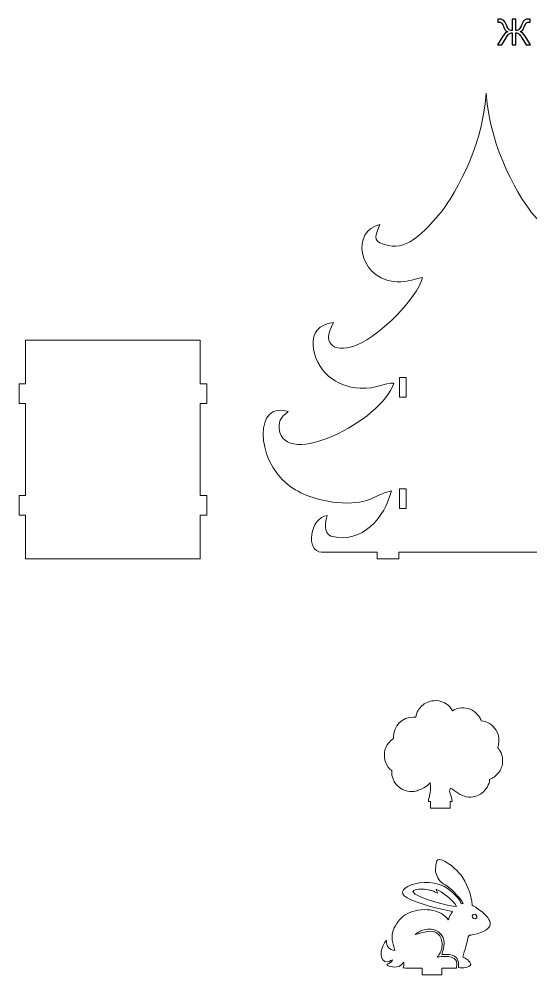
# Model space of a CAD drawing. Header units: millimetres. Extents: x -321 to 337, y -126 to 321.
# Drawn here: x -321.2 to -86.7, y -116 to 321.4 of the extents above; entities that cross this region are included whole.
import ezdxf

# ---------------------------------------------------------------- set-up
doc = ezdxf.new("R2010")
doc.units = ezdxf.units.MM
doc.header["$MEASUREMENT"] = 0
doc.layers.add('layer 1', color=7, linetype='Continuous')

msp = doc.modelspace()

# ---------------------------------------------------------------- linework, layer by layer
at = {"layer": 'layer 1', "color": 2}
msp.add_open_spline([(-93.667, 321.4058), (-93.667, 321.4058), (-93.667, 316.2415), (-93.667, 316.2415), (-93.667, 316.2415), (-92.9022, 316.2415), (-92.3786, 316.384), (-92.0908, 316.6663), (-92.0908, 316.6663), (-91.8057, 316.9487), (-91.4439, 317.6093), (-91.0026, 318.6537), (-91.0026, 318.6537), (-90.6791, 319.4294), (-90.4132, 319.9749), (-90.1994, 320.2929), (-90.1994, 320.2929), (-89.9884, 320.6136), (-89.6868, 320.8795), (-89.2948, 321.096), (-89.2948, 321.096), (-88.9029, 321.3126), (-88.4725, 321.4222), (-88.0065, 321.4222), (-88.0065, 321.4222), (-87.4967, 321.4222), (-87.1787, 321.4167), (-87.0553, 321.4058), (-87.0553, 321.4058), (-87.0553, 321.4058), (-87.0553, 320.0571), (-87.0553, 320.0571), (-87.0553, 320.0571), (-87.1047, 320.0571), (-87.2061, 320.0599), (-87.3596, 320.0654), (-87.3596, 320.0654), (-87.5323, 320.0708), (-87.6365, 320.0736), (-87.6721, 320.0736), (-87.6721, 320.0736), (-88.171, 320.0736), (-88.541, 319.953), (-88.7795, 319.7118), (-88.7795, 319.7118), (-89.0262, 319.4705), (-89.3086, 318.9552), (-89.6238, 318.1657), (-89.6238, 318.1657), (-89.9664, 317.3105), (-90.2625, 316.7294), (-90.5147, 316.4196), (-90.5147, 316.4196), (-90.7641, 316.1099), (-91.1287, 315.855), (-91.6056, 315.6494), (-91.6056, 315.6494), (-90.8326, 315.4356), (-90.087, 314.7366), (-89.3634, 313.5496), (-89.3634, 313.5496), (-89.3634, 313.5496), (-86.9402, 309.6298), (-86.9402, 309.6298), (-86.9402, 309.6298), (-86.9402, 309.6298), (-88.8672, 309.6298), (-88.8672, 309.6298), (-88.8672, 309.6298), (-88.8672, 309.6298), (-90.8409, 312.8205), (-90.8409, 312.8205), (-90.8409, 312.8205), (-91.3644, 313.6703), (-91.8057, 314.2678), (-92.1621, 314.616), (-92.1621, 314.616), (-92.5184, 314.9641), (-93.0201, 315.1395), (-93.667, 315.1395), (-93.667, 315.1395), (-93.667, 315.1395), (-93.667, 309.6298), (-93.667, 309.6298), (-93.667, 309.6298), (-93.667, 309.6298), (-95.2623, 309.6298), (-95.2623, 309.6298), (-95.2623, 309.6298), (-95.2623, 309.6298), (-95.2623, 315.1395), (-95.2623, 315.1395), (-95.2623, 315.1395), (-95.7749, 315.1395), (-96.2272, 315.0052), (-96.6219, 314.7338), (-96.6219, 314.7338), (-97.0139, 314.4624), (-97.4717, 313.8786), (-97.9953, 312.9822), (-97.9953, 312.9822), (-97.9953, 312.9822), (-98.0939, 312.8232), (-98.0939, 312.8232), (-98.0939, 312.8232), (-98.0939, 312.8232), (-100.0703, 309.6298), (-100.0703, 309.6298), (-100.0703, 309.6298), (-100.0703, 309.6298), (-102.0056, 309.6298), (-102.0056, 309.6298), (-102.0056, 309.6298), (-102.0056, 309.6298), (-99.5796, 313.5496), (-99.5796, 313.5496), (-99.5796, 313.5496), (-98.8395, 314.742), (-98.0885, 315.441), (-97.3264, 315.6494), (-97.3264, 315.6494), (-97.7513, 315.8221), (-98.0967, 316.0523), (-98.3626, 316.3401), (-98.3626, 316.3401), (-98.6312, 316.628), (-98.9492, 317.2365), (-99.3192, 318.163), (-99.3192, 318.163), (-99.6564, 319.0073), (-99.947, 319.5363), (-100.1882, 319.7501), (-100.1882, 319.7501), (-100.4294, 319.9667), (-100.7857, 320.0736), (-101.2627, 320.0736), (-101.2627, 320.0736), (-101.2627, 320.0736), (-101.8904, 320.0571), (-101.8904, 320.0571), (-101.8904, 320.0571), (-101.8904, 320.0571), (-101.8904, 321.4058), (-101.8904, 321.4058), (-101.8904, 321.4058), (-101.8301, 321.4167), (-101.5313, 321.4222), (-100.9886, 321.4222), (-100.9886, 321.4222), (-100.4733, 321.4222), (-100.0264, 321.3153), (-99.6482, 321.1043), (-99.6482, 321.1043), (-99.2699, 320.8932), (-98.9738, 320.6273), (-98.7573, 320.3093), (-98.7573, 320.3093), (-98.5435, 319.9886), (-98.2694, 319.4376), (-97.9322, 318.6509), (-97.9322, 318.6509), (-97.4854, 317.5928), (-97.1208, 316.9295), (-96.8412, 316.6608), (-96.8412, 316.6608), (-96.5589, 316.3922), (-96.0326, 316.2524), (-95.2623, 316.2415), (-95.2623, 316.2415), (-95.2623, 316.2415), (-95.2623, 321.4058), (-95.2623, 321.4058), (-95.2623, 321.4058), (-95.2623, 321.4058), (-93.667, 321.4058), (-93.667, 321.4058)], degree=3, knots=[0, 0, 0, 0, 0.02222222, 0.02222222, 0.02222222, 0.02222222, 0.04444444, 0.04444444, 0.04444444, 0.04444444, 0.06666667, 0.06666667, 0.06666667, 0.06666667, 0.08888889, 0.08888889, 0.08888889, 0.08888889, 0.11111111, 0.11111111, 0.11111111, 0.11111111, 0.13333333, 0.13333333, 0.13333333, 0.13333333, 0.15555556, 0.15555556, 0.15555556, 0.15555556, 0.17777778, 0.17777778, 0.17777778, 0.17777778, 0.2, 0.2, 0.2, 0.2, 0.22222222, 0.22222222, 0.22222222, 0.22222222, 0.24444444, 0.24444444, 0.24444444, 0.24444444, 0.26666667, 0.26666667, 0.26666667, 0.26666667, 0.28888889, 0.28888889, 0.28888889, 0.28888889, 0.31111111, 0.31111111, 0.31111111, 0.31111111, 0.33333333, 0.33333333, 0.33333333, 0.33333333, 0.35555556, 0.35555556, 0.35555556, 0.35555556, 0.37777778, 0.37777778, 0.37777778, 0.37777778, 0.4, 0.4, 0.4, 0.4, 0.42222222, 0.42222222, 0.42222222, 0.42222222, 0.44444444, 0.44444444, 0.44444444, 0.44444444, 0.46666667, 0.46666667, 0.46666667, 0.46666667, 0.48888889, 0.48888889, 0.48888889, 0.48888889, 0.51111111, 0.51111111, 0.51111111, 0.51111111, 0.53333333, 0.53333333, 0.53333333, 0.53333333, 0.55555556, 0.55555556, 0.55555556, 0.55555556, 0.57777778, 0.57777778, 0.57777778, 0.57777778, 0.6, 0.6, 0.6, 0.6, 0.62222222, 0.62222222, 0.62222222, 0.62222222, 0.64444444, 0.64444444, 0.64444444, 0.64444444, 0.66666667, 0.66666667, 0.66666667, 0.66666667, 0.68888889, 0.68888889, 0.68888889, 0.68888889, 0.71111111, 0.71111111, 0.71111111, 0.71111111, 0.73333333, 0.73333333, 0.73333333, 0.73333333, 0.75555556, 0.75555556, 0.75555556, 0.75555556, 0.77777778, 0.77777778, 0.77777778, 0.77777778, 0.8, 0.8, 0.8, 0.8, 0.82222222, 0.82222222, 0.82222222, 0.82222222, 0.84444444, 0.84444444, 0.84444444, 0.84444444, 0.86666667, 0.86666667, 0.86666667, 0.86666667, 0.88888889, 0.88888889, 0.88888889, 0.88888889, 0.91111111, 0.91111111, 0.91111111, 0.91111111, 0.93333333, 0.93333333, 0.93333333, 0.93333333, 0.95555556, 0.95555556, 0.95555556, 0.95555556, 1, 1, 1, 1], dxfattribs=at)
at = {"layer": 'layer 1', "color": 250, "lineweight": 9}
msp.add_open_spline([(-93.667, 321.4058), (-93.667, 321.4058), (-93.667, 316.2415), (-93.667, 316.2415), (-93.667, 316.2415), (-92.9022, 316.2415), (-92.3786, 316.384), (-92.0908, 316.6663), (-92.0908, 316.6663), (-91.8057, 316.9487), (-91.4439, 317.6093), (-91.0026, 318.6537), (-91.0026, 318.6537), (-90.6791, 319.4294), (-90.4132, 319.9749), (-90.1994, 320.2929), (-90.1994, 320.2929), (-89.9884, 320.6136), (-89.6868, 320.8795), (-89.2948, 321.096), (-89.2948, 321.096), (-88.9029, 321.3126), (-88.4725, 321.4222), (-88.0065, 321.4222), (-88.0065, 321.4222), (-87.4967, 321.4222), (-87.1787, 321.4167), (-87.0553, 321.4058), (-87.0553, 321.4058), (-87.0553, 321.4058), (-87.0553, 320.0571), (-87.0553, 320.0571), (-87.0553, 320.0571), (-87.1047, 320.0571), (-87.2061, 320.0599), (-87.3596, 320.0654), (-87.3596, 320.0654), (-87.5323, 320.0708), (-87.6365, 320.0736), (-87.6721, 320.0736), (-87.6721, 320.0736), (-88.171, 320.0736), (-88.541, 319.953), (-88.7795, 319.7118), (-88.7795, 319.7118), (-89.0262, 319.4705), (-89.3086, 318.9552), (-89.6238, 318.1657), (-89.6238, 318.1657), (-89.9664, 317.3105), (-90.2625, 316.7294), (-90.5147, 316.4196), (-90.5147, 316.4196), (-90.7641, 316.1099), (-91.1287, 315.855), (-91.6056, 315.6494), (-91.6056, 315.6494), (-90.8326, 315.4356), (-90.087, 314.7366), (-89.3634, 313.5496), (-89.3634, 313.5496), (-89.3634, 313.5496), (-86.9402, 309.6298), (-86.9402, 309.6298), (-86.9402, 309.6298), (-86.9402, 309.6298), (-88.8672, 309.6298), (-88.8672, 309.6298), (-88.8672, 309.6298), (-88.8672, 309.6298), (-90.8409, 312.8205), (-90.8409, 312.8205), (-90.8409, 312.8205), (-91.3644, 313.6703), (-91.8057, 314.2678), (-92.1621, 314.616), (-92.1621, 314.616), (-92.5184, 314.9641), (-93.0201, 315.1395), (-93.667, 315.1395), (-93.667, 315.1395), (-93.667, 315.1395), (-93.667, 309.6298), (-93.667, 309.6298), (-93.667, 309.6298), (-93.667, 309.6298), (-95.2623, 309.6298), (-95.2623, 309.6298), (-95.2623, 309.6298), (-95.2623, 309.6298), (-95.2623, 315.1395), (-95.2623, 315.1395), (-95.2623, 315.1395), (-95.7749, 315.1395), (-96.2272, 315.0052), (-96.6219, 314.7338), (-96.6219, 314.7338), (-97.0139, 314.4624), (-97.4717, 313.8786), (-97.9953, 312.9822), (-97.9953, 312.9822), (-97.9953, 312.9822), (-98.0939, 312.8232), (-98.0939, 312.8232), (-98.0939, 312.8232), (-98.0939, 312.8232), (-100.0703, 309.6298), (-100.0703, 309.6298), (-100.0703, 309.6298), (-100.0703, 309.6298), (-102.0056, 309.6298), (-102.0056, 309.6298), (-102.0056, 309.6298), (-102.0056, 309.6298), (-99.5796, 313.5496), (-99.5796, 313.5496), (-99.5796, 313.5496), (-98.8395, 314.742), (-98.0885, 315.441), (-97.3264, 315.6494), (-97.3264, 315.6494), (-97.7513, 315.8221), (-98.0967, 316.0523), (-98.3626, 316.3401), (-98.3626, 316.3401), (-98.6312, 316.628), (-98.9492, 317.2365), (-99.3192, 318.163), (-99.3192, 318.163), (-99.6564, 319.0073), (-99.947, 319.5363), (-100.1882, 319.7501), (-100.1882, 319.7501), (-100.4294, 319.9667), (-100.7857, 320.0736), (-101.2627, 320.0736), (-101.2627, 320.0736), (-101.2627, 320.0736), (-101.8904, 320.0571), (-101.8904, 320.0571), (-101.8904, 320.0571), (-101.8904, 320.0571), (-101.8904, 321.4058), (-101.8904, 321.4058), (-101.8904, 321.4058), (-101.8301, 321.4167), (-101.5313, 321.4222), (-100.9886, 321.4222), (-100.9886, 321.4222), (-100.4733, 321.4222), (-100.0264, 321.3153), (-99.6482, 321.1043), (-99.6482, 321.1043), (-99.2699, 320.8932), (-98.9738, 320.6273), (-98.7573, 320.3093), (-98.7573, 320.3093), (-98.5435, 319.9886), (-98.2694, 319.4376), (-97.9322, 318.6509), (-97.9322, 318.6509), (-97.4854, 317.5928), (-97.1208, 316.9295), (-96.8412, 316.6608), (-96.8412, 316.6608), (-96.5589, 316.3922), (-96.0326, 316.2524), (-95.2623, 316.2415), (-95.2623, 316.2415), (-95.2623, 316.2415), (-95.2623, 321.4058), (-95.2623, 321.4058), (-95.2623, 321.4058), (-95.2623, 321.4058), (-93.667, 321.4058), (-93.667, 321.4058)], degree=3, knots=[0, 0, 0, 0, 0.02222222, 0.02222222, 0.02222222, 0.02222222, 0.04444444, 0.04444444, 0.04444444, 0.04444444, 0.06666667, 0.06666667, 0.06666667, 0.06666667, 0.08888889, 0.08888889, 0.08888889, 0.08888889, 0.11111111, 0.11111111, 0.11111111, 0.11111111, 0.13333333, 0.13333333, 0.13333333, 0.13333333, 0.15555556, 0.15555556, 0.15555556, 0.15555556, 0.17777778, 0.17777778, 0.17777778, 0.17777778, 0.2, 0.2, 0.2, 0.2, 0.22222222, 0.22222222, 0.22222222, 0.22222222, 0.24444444, 0.24444444, 0.24444444, 0.24444444, 0.26666667, 0.26666667, 0.26666667, 0.26666667, 0.28888889, 0.28888889, 0.28888889, 0.28888889, 0.31111111, 0.31111111, 0.31111111, 0.31111111, 0.33333333, 0.33333333, 0.33333333, 0.33333333, 0.35555556, 0.35555556, 0.35555556, 0.35555556, 0.37777778, 0.37777778, 0.37777778, 0.37777778, 0.4, 0.4, 0.4, 0.4, 0.42222222, 0.42222222, 0.42222222, 0.42222222, 0.44444444, 0.44444444, 0.44444444, 0.44444444, 0.46666667, 0.46666667, 0.46666667, 0.46666667, 0.48888889, 0.48888889, 0.48888889, 0.48888889, 0.51111111, 0.51111111, 0.51111111, 0.51111111, 0.53333333, 0.53333333, 0.53333333, 0.53333333, 0.55555556, 0.55555556, 0.55555556, 0.55555556, 0.57777778, 0.57777778, 0.57777778, 0.57777778, 0.6, 0.6, 0.6, 0.6, 0.62222222, 0.62222222, 0.62222222, 0.62222222, 0.64444444, 0.64444444, 0.64444444, 0.64444444, 0.66666667, 0.66666667, 0.66666667, 0.66666667, 0.68888889, 0.68888889, 0.68888889, 0.68888889, 0.71111111, 0.71111111, 0.71111111, 0.71111111, 0.73333333, 0.73333333, 0.73333333, 0.73333333, 0.75555556, 0.75555556, 0.75555556, 0.75555556, 0.77777778, 0.77777778, 0.77777778, 0.77777778, 0.8, 0.8, 0.8, 0.8, 0.82222222, 0.82222222, 0.82222222, 0.82222222, 0.84444444, 0.84444444, 0.84444444, 0.84444444, 0.86666667, 0.86666667, 0.86666667, 0.86666667, 0.88888889, 0.88888889, 0.88888889, 0.88888889, 0.91111111, 0.91111111, 0.91111111, 0.91111111, 0.93333333, 0.93333333, 0.93333333, 0.93333333, 0.95555556, 0.95555556, 0.95555556, 0.95555556, 1, 1, 1, 1], dxfattribs=at)
at = {"layer": 'layer 1', "color": 142, "lineweight": 9}
for points, knots in [([(-157.1854, 77.4578), (-157.1854, 77.4578), (-157.1854, 74.4578), (-157.1854, 74.4578), (-157.1854, 74.4578), (-157.1854, 74.4578), (-147.1854, 74.4578), (-147.1854, 74.4578), (-147.1854, 74.4578), (-147.1854, 74.4578), (-147.1854, 77.4578), (-147.1854, 77.4578), (-147.1854, 77.4578), (-147.1854, 77.4578), (-67.1854, 77.4578), (-67.1854, 77.4578), (-67.1854, 77.4578), (-67.1854, 77.4578), (-67.1854, 74.4578), (-67.1854, 74.4578), (-67.1854, 74.4578), (-67.1854, 74.4578), (-57.1854, 74.4578), (-57.1854, 74.4578), (-57.1854, 74.4578), (-57.1854, 74.4578), (-57.1854, 77.4578), (-57.1854, 77.4578), (-57.1854, 77.4578), (-57.1854, 77.4578), (-31.7777, 77.4578), (-31.7777, 77.4578), (-31.7777, 77.4578), (-24.3148, 77.6993), (-26.2719, 93.1218), (-34.4099, 94.3078), (-34.4099, 94.3078), (-33.4363, 91.0991), (-32.6006, 86.3569), (-35.9484, 84.8196), (-35.9484, 84.8196), (-50.6278, 80.8802), (-60.8036, 93.6631), (-63.7392, 105.5014), (-63.7392, 105.5014), (-54.6012, 103.2006), (-53.3041, 98.8073), (-38.53, 100.2269), (-38.53, 100.2269), (-30.2505, 101.0222), (-21.9368, 103.9224), (-16.3146, 108.3725), (-16.3146, 108.3725), (-1.2689, 120.2792), (-1.136, 147.0841), (-16.4828, 141.7781), (-16.4828, 141.7781), (-14.235, 139.8866), (-11.7925, 138.4265), (-12.3664, 133.8789), (-12.3664, 133.8789), (-14.7128, 115.2601), (-58.9339, 137.1634), (-64.9492, 154.8288), (-64.9492, 154.8288), (-60.4256, 154.935), (-57.0097, 152.0879), (-49.3964, 152.4799), (-49.3964, 152.4799), (-43.6439, 152.7768), (-38.6728, 154.9958), (-34.9916, 158.0615), (-34.9916, 158.0615), (-27.1051, 164.6267), (-23.0581, 181.3578), (-37.3013, 182.5412), (-37.3013, 182.5412), (-30.9319, 171.6485), (-38.9371, 168.4131), (-48.3647, 172.4701), (-48.3647, 172.4701), (-58.8453, 176.9772), (-75.4361, 193.4061), (-77.9938, 203.1851), (-77.9938, 203.1851), (-73.4916, 202.2877), (-69.5296, 200.5252), (-64.5105, 201.332), (-64.5105, 201.332), (-48.2243, 203.945), (-45.4417, 224.5056), (-58.5318, 227.4487), (-58.5318, 227.4487), (-55.4408, 220.8063), (-55.5672, 219.3576), (-62.4965, 217.7847), (-62.4965, 217.7847), (-71.364, 215.7722), (-79.1757, 224.4714), (-85.3516, 231.6815), (-85.3516, 231.6815), (-91.0573, 238.3126), (-105.5772, 261.485), (-107.1854, 287.4578), (-107.1854, 287.4578), (-108.7935, 261.485), (-123.3135, 238.3126), (-129.0189, 231.6815), (-129.0189, 231.6815), (-135.1948, 224.4714), (-143.0066, 215.7722), (-151.8742, 217.7847), (-151.8742, 217.7847), (-158.8034, 219.3576), (-158.93, 220.8063), (-155.8388, 227.4487), (-155.8388, 227.4487), (-168.9291, 224.5056), (-166.1463, 203.945), (-149.8602, 201.332), (-149.8602, 201.332), (-144.841, 200.5252), (-140.879, 202.2877), (-136.3771, 203.1851), (-136.3771, 203.1851), (-138.9345, 193.4061), (-155.5253, 176.9772), (-166.0059, 172.4701), (-166.0059, 172.4701), (-175.4334, 168.4131), (-183.4388, 171.6485), (-177.0695, 182.5412), (-177.0695, 182.5412), (-191.3127, 181.3578), (-187.2656, 164.6267), (-179.3792, 158.0615), (-179.3792, 158.0615), (-175.6977, 154.9958), (-170.7268, 152.7768), (-164.9742, 152.4799), (-164.9742, 152.4799), (-157.3609, 152.0879), (-153.945, 154.935), (-149.4215, 154.8288), (-149.4215, 154.8288), (-155.4369, 137.1634), (-199.6577, 115.2601), (-202.0043, 133.8789), (-202.0043, 133.8789), (-202.5783, 138.4265), (-200.1358, 139.8866), (-197.8879, 141.7781), (-197.8879, 141.7781), (-213.2347, 147.0841), (-213.1019, 120.2792), (-198.0561, 108.3725), (-198.0561, 108.3725), (-192.4338, 103.9224), (-184.1202, 101.0222), (-175.8406, 100.2269), (-175.8406, 100.2269), (-161.0665, 98.8073), (-159.7695, 103.2006), (-150.6315, 105.5014), (-150.6315, 105.5014), (-153.5669, 93.6631), (-163.7429, 80.8802), (-178.4221, 84.8196), (-178.4221, 84.8196), (-181.77, 86.3569), (-180.9341, 91.0991), (-179.9608, 94.3078), (-179.9608, 94.3078), (-188.0988, 93.1218), (-190.0559, 77.6993), (-182.593, 77.4578), (-182.593, 77.4578), (-182.593, 77.4578), (-157.1854, 77.4578), (-157.1854, 77.4578)], [0, 0, 0, 0, 0.02173913, 0.02173913, 0.02173913, 0.02173913, 0.04347826, 0.04347826, 0.04347826, 0.04347826, 0.06521739, 0.06521739, 0.06521739, 0.06521739, 0.08695652, 0.08695652, 0.08695652, 0.08695652, 0.10869565, 0.10869565, 0.10869565, 0.10869565, 0.13043478, 0.13043478, 0.13043478, 0.13043478, 0.15217391, 0.15217391, 0.15217391, 0.15217391, 0.17391304, 0.17391304, 0.17391304, 0.17391304, 0.19565217, 0.19565217, 0.19565217, 0.19565217, 0.2173913, 0.2173913, 0.2173913, 0.2173913, 0.23913043, 0.23913043, 0.23913043, 0.23913043, 0.26086957, 0.26086957, 0.26086957, 0.26086957, 0.2826087, 0.2826087, 0.2826087, 0.2826087, 0.30434783, 0.30434783, 0.30434783, 0.30434783, 0.32608696, 0.32608696, 0.32608696, 0.32608696, 0.34782609, 0.34782609, 0.34782609, 0.34782609, 0.36956522, 0.36956522, 0.36956522, 0.36956522, 0.39130435, 0.39130435, 0.39130435, 0.39130435, 0.41304348, 0.41304348, 0.41304348, 0.41304348, 0.43478261, 0.43478261, 0.43478261, 0.43478261, 0.45652174, 0.45652174, 0.45652174, 0.45652174, 0.47826087, 0.47826087, 0.47826087, 0.47826087, 0.5, 0.5, 0.5, 0.5, 0.52173913, 0.52173913, 0.52173913, 0.52173913, 0.54347826, 0.54347826, 0.54347826, 0.54347826, 0.56521739, 0.56521739, 0.56521739, 0.56521739, 0.58695652, 0.58695652, 0.58695652, 0.58695652, 0.60869565, 0.60869565, 0.60869565, 0.60869565, 0.63043478, 0.63043478, 0.63043478, 0.63043478, 0.65217391, 0.65217391, 0.65217391, 0.65217391, 0.67391304, 0.67391304, 0.67391304, 0.67391304, 0.69565217, 0.69565217, 0.69565217, 0.69565217, 0.7173913, 0.7173913, 0.7173913, 0.7173913, 0.73913043, 0.73913043, 0.73913043, 0.73913043, 0.76086957, 0.76086957, 0.76086957, 0.76086957, 0.7826087, 0.7826087, 0.7826087, 0.7826087, 0.80434783, 0.80434783, 0.80434783, 0.80434783, 0.82608696, 0.82608696, 0.82608696, 0.82608696, 0.84782609, 0.84782609, 0.84782609, 0.84782609, 0.86956522, 0.86956522, 0.86956522, 0.86956522, 0.89130435, 0.89130435, 0.89130435, 0.89130435, 0.91304348, 0.91304348, 0.91304348, 0.91304348, 0.93478261, 0.93478261, 0.93478261, 0.93478261, 0.95652174, 0.95652174, 0.95652174, 0.95652174, 1, 1, 1, 1]), ([(-318.1699, 74.4578), (-318.1699, 74.4578), (-238.1699, 74.4578), (-238.1699, 74.4578), (-238.1699, 74.4578), (-238.1699, 74.4578), (-238.1699, 94.4578), (-238.1699, 94.4578), (-238.1699, 94.4578), (-238.1699, 94.4578), (-235.1699, 94.4578), (-235.1699, 94.4578), (-235.1699, 94.4578), (-235.1699, 94.4578), (-235.1699, 103.4578), (-235.1699, 103.4578), (-235.1699, 103.4578), (-235.1699, 103.4578), (-238.1699, 103.4578), (-238.1699, 103.4578), (-238.1699, 103.4578), (-238.1699, 103.4578), (-238.1699, 145.4578), (-238.1699, 145.4578), (-238.1699, 145.4578), (-238.1699, 145.4578), (-235.1699, 145.4578), (-235.1699, 145.4578), (-235.1699, 145.4578), (-235.1699, 145.4578), (-235.1699, 154.4578), (-235.1699, 154.4578), (-235.1699, 154.4578), (-235.1699, 154.4578), (-238.1699, 154.4578), (-238.1699, 154.4578), (-238.1699, 154.4578), (-238.1699, 154.4578), (-238.1699, 174.4578), (-238.1699, 174.4578), (-238.1699, 174.4578), (-238.1699, 174.4578), (-318.1699, 174.4578), (-318.1699, 174.4578), (-318.1699, 174.4578), (-318.1699, 174.4578), (-318.1699, 154.4578), (-318.1699, 154.4578), (-318.1699, 154.4578), (-318.1699, 154.4578), (-321.1699, 154.4578), (-321.1699, 154.4578), (-321.1699, 154.4578), (-321.1699, 154.4578), (-321.1699, 145.4578), (-321.1699, 145.4578), (-321.1699, 145.4578), (-321.1699, 145.4578), (-318.1699, 145.4578), (-318.1699, 145.4578), (-318.1699, 145.4578), (-318.1699, 145.4578), (-318.1699, 103.4578), (-318.1699, 103.4578), (-318.1699, 103.4578), (-318.1699, 103.4578), (-321.1699, 103.4578), (-321.1699, 103.4578), (-321.1699, 103.4578), (-321.1699, 103.4578), (-321.1699, 94.4578), (-321.1699, 94.4578), (-321.1699, 94.4578), (-321.1699, 94.4578), (-318.1699, 94.4578), (-318.1699, 94.4578), (-318.1699, 94.4578), (-318.1699, 94.4578), (-318.1699, 74.4578), (-318.1699, 74.4578)], [0, 0, 0, 0, 0.04761905, 0.04761905, 0.04761905, 0.04761905, 0.0952381, 0.0952381, 0.0952381, 0.0952381, 0.14285714, 0.14285714, 0.14285714, 0.14285714, 0.19047619, 0.19047619, 0.19047619, 0.19047619, 0.23809524, 0.23809524, 0.23809524, 0.23809524, 0.28571429, 0.28571429, 0.28571429, 0.28571429, 0.33333333, 0.33333333, 0.33333333, 0.33333333, 0.38095238, 0.38095238, 0.38095238, 0.38095238, 0.42857143, 0.42857143, 0.42857143, 0.42857143, 0.47619048, 0.47619048, 0.47619048, 0.47619048, 0.52380952, 0.52380952, 0.52380952, 0.52380952, 0.57142857, 0.57142857, 0.57142857, 0.57142857, 0.61904762, 0.61904762, 0.61904762, 0.61904762, 0.66666667, 0.66666667, 0.66666667, 0.66666667, 0.71428571, 0.71428571, 0.71428571, 0.71428571, 0.76190476, 0.76190476, 0.76190476, 0.76190476, 0.80952381, 0.80952381, 0.80952381, 0.80952381, 0.85714286, 0.85714286, 0.85714286, 0.85714286, 0.9047619, 0.9047619, 0.9047619, 0.9047619, 1, 1, 1, 1]), ([(-143.9186, 157.4578), (-143.9186, 157.4578), (-146.9186, 157.4578), (-146.9186, 157.4578), (-146.9186, 157.4578), (-146.9186, 157.4578), (-146.9186, 148.4578), (-146.9186, 148.4578), (-146.9186, 148.4578), (-146.9186, 148.4578), (-143.9186, 148.4578), (-143.9186, 148.4578), (-143.9186, 148.4578), (-143.9186, 148.4578), (-143.9186, 157.4578), (-143.9186, 157.4578)], [0, 0, 0, 0, 0.2, 0.2, 0.2, 0.2, 0.4, 0.4, 0.4, 0.4, 0.6, 0.6, 0.6, 0.6, 1, 1, 1, 1]), ([(-143.9186, 106.4578), (-143.9186, 106.4578), (-146.9186, 106.4578), (-146.9186, 106.4578), (-146.9186, 106.4578), (-146.9186, 106.4578), (-146.9186, 97.4578), (-146.9186, 97.4578), (-146.9186, 97.4578), (-146.9186, 97.4578), (-143.9186, 97.4578), (-143.9186, 97.4578), (-143.9186, 97.4578), (-143.9186, 97.4578), (-143.9186, 106.4578), (-143.9186, 106.4578)], [0, 0, 0, 0, 0.2, 0.2, 0.2, 0.2, 0.4, 0.4, 0.4, 0.4, 0.6, 0.6, 0.6, 0.6, 1, 1, 1, 1]), ([(-132.8575, -27.8679), (-133.3167, -28.6791), (-134.2627, -29.9066), (-138.2901, -31.5174), (-138.2901, -31.5174), (-138.8832, -31.7583), (-140.0517, -32.0384), (-140.8542, -32.0384), (-140.8542, -32.0384), (-142.821, -32.0384), (-143.7382, -31.9761), (-145.5557, -31.0731), (-145.5557, -31.0731), (-146.1097, -30.7979), (-146.473, -30.5453), (-146.944, -30.1947), (-146.944, -30.1947), (-148.2689, -29.2087), (-149.2472, -27.8479), (-149.8678, -26.3184), (-149.8678, -26.3184), (-150.3396, -25.1562), (-150.4878, -24.1168), (-150.4878, -22.4679), (-150.4878, -22.4679), (-151.5411, -21.7626), (-152.6874, -20.1306), (-153.1695, -18.9162), (-153.1695, -18.9162), (-153.5616, -17.9286), (-153.7821, -16.8561), (-153.8249, -15.7794), (-153.8249, -15.7794), (-153.8249, -15.7794), (-153.8249, -15.0047), (-153.8249, -15.0047), (-153.8249, -15.0047), (-153.7626, -13.4402), (-153.3201, -11.9075), (-152.4779, -10.6554), (-152.4779, -10.6554), (-151.838, -9.7042), (-151.3227, -9.0644), (-150.4331, -8.3556), (-150.4331, -8.3556), (-150.2154, -8.1822), (-149.8822, -7.8709), (-149.6063, -7.7972), (-149.6063, -7.7972), (-149.6126, -7.5125), (-149.6692, -7.547), (-149.6692, -7.2305), (-149.6692, -7.2305), (-149.6692, -2.0048), (-145.632, 2.0252), (-140.4765, 2.0252), (-140.4765, 2.0252), (-140.071, 2.0252), (-139.9093, 1.9622), (-139.4691, 1.9622), (-139.4691, 1.9622), (-139.3915, 2.8938), (-138.8454, 4.1612), (-138.4203, 4.9432), (-138.4203, 4.9432), (-137.5017, 6.6334), (-136.0161, 7.9353), (-134.2853, 8.7418), (-134.2853, 8.7418), (-132.6856, 9.4872), (-131.6577, 9.518), (-129.9614, 9.518), (-129.9614, 9.518), (-128.3396, 9.518), (-126.4539, 8.7051), (-125.4645, 8.0333), (-125.4645, 8.0333), (-124.3411, 7.2705), (-123.2353, 6.1324), (-122.5947, 4.9216), (-122.5947, 4.9216), (-121.7516, 5.4861), (-119.8499, 6.1808), (-118.439, 6.1808), (-118.439, 6.1808), (-118.439, 6.1808), (-117.5575, 6.1808), (-117.5575, 6.1808), (-117.5575, 6.1808), (-114.7477, 6.1808), (-112.1456, 4.525), (-110.6485, 2.5117), (-110.6485, 2.5117), (-109.773, 1.3345), (-109.8946, 1.2198), (-109.4351, 0.2622), (-109.4351, 0.2622), (-107.0991, 0.2622), (-104.0142, -1.7369), (-102.7634, -3.8331), (-102.7634, -3.8331), (-102.7634, -3.8331), (-102.0263, -5.2367), (-102.0263, -5.2367), (-102.0263, -5.2367), (-101.3404, -6.762), (-101.1451, -8.7026), (-101.5061, -10.5002), (-101.5061, -10.5002), (-101.5621, -10.7791), (-101.6175, -11.0014), (-101.6901, -11.2606), (-101.6901, -11.2606), (-101.7414, -11.4437), (-101.8793, -11.7777), (-101.8793, -11.9529), (-101.8793, -11.9529), (-101.8793, -12.0146), (-99.6756, -14.4601), (-99.6756, -17.4937), (-99.6756, -17.4937), (-99.6756, -19.2637), (-99.6945, -19.6309), (-100.2812, -21.2957), (-100.2812, -21.2957), (-100.812, -22.8015), (-102.0816, -24.3474), (-103.3447, -25.2842), (-103.3447, -25.2842), (-104.3308, -26.0155), (-104.6732, -26.0557), (-105.5942, -26.4976), (-105.5942, -26.4976), (-105.5942, -28.6186), (-107.2866, -31.3895), (-109.0294, -32.6959), (-109.0294, -32.6959), (-111.1534, -34.2881), (-113.4826, -34.8823), (-116.1548, -34.4766), (-116.1548, -34.4766), (-118.8127, -34.0731), (-121.3188, -31.9586), (-123.5407, -30.4534), (-123.5407, -30.4534), (-124.6766, -32.6573), (-123.0503, -33.5082), (-122.7299, -36.6313), (-122.7299, -36.6313), (-122.7299, -36.6313), (-123.7078, -36.6313), (-123.7078, -36.6313), (-123.7078, -36.6313), (-123.7078, -36.6313), (-123.7078, -39.6313), (-123.7078, -39.6313), (-123.7078, -39.6313), (-123.7078, -39.6313), (-132.7078, -39.6313), (-132.7078, -39.6313), (-132.7078, -39.6313), (-132.7078, -39.6313), (-132.7078, -36.6313), (-132.7078, -36.6313), (-132.7078, -36.6313), (-132.7078, -36.6313), (-133.6857, -36.6313), (-133.6857, -36.6313), (-133.6857, -36.6313), (-133.4388, -33.6652), (-132.3678, -33.7513), (-132.8575, -27.8679)], [0, 0, 0, 0, 0.02272727, 0.02272727, 0.02272727, 0.02272727, 0.04545455, 0.04545455, 0.04545455, 0.04545455, 0.06818182, 0.06818182, 0.06818182, 0.06818182, 0.09090909, 0.09090909, 0.09090909, 0.09090909, 0.11363636, 0.11363636, 0.11363636, 0.11363636, 0.13636364, 0.13636364, 0.13636364, 0.13636364, 0.15909091, 0.15909091, 0.15909091, 0.15909091, 0.18181818, 0.18181818, 0.18181818, 0.18181818, 0.20454545, 0.20454545, 0.20454545, 0.20454545, 0.22727273, 0.22727273, 0.22727273, 0.22727273, 0.25, 0.25, 0.25, 0.25, 0.27272727, 0.27272727, 0.27272727, 0.27272727, 0.29545455, 0.29545455, 0.29545455, 0.29545455, 0.31818182, 0.31818182, 0.31818182, 0.31818182, 0.34090909, 0.34090909, 0.34090909, 0.34090909, 0.36363636, 0.36363636, 0.36363636, 0.36363636, 0.38636364, 0.38636364, 0.38636364, 0.38636364, 0.40909091, 0.40909091, 0.40909091, 0.40909091, 0.43181818, 0.43181818, 0.43181818, 0.43181818, 0.45454545, 0.45454545, 0.45454545, 0.45454545, 0.47727273, 0.47727273, 0.47727273, 0.47727273, 0.5, 0.5, 0.5, 0.5, 0.52272727, 0.52272727, 0.52272727, 0.52272727, 0.54545455, 0.54545455, 0.54545455, 0.54545455, 0.56818182, 0.56818182, 0.56818182, 0.56818182, 0.59090909, 0.59090909, 0.59090909, 0.59090909, 0.61363636, 0.61363636, 0.61363636, 0.61363636, 0.63636364, 0.63636364, 0.63636364, 0.63636364, 0.65909091, 0.65909091, 0.65909091, 0.65909091, 0.68181818, 0.68181818, 0.68181818, 0.68181818, 0.70454545, 0.70454545, 0.70454545, 0.70454545, 0.72727273, 0.72727273, 0.72727273, 0.72727273, 0.75, 0.75, 0.75, 0.75, 0.77272727, 0.77272727, 0.77272727, 0.77272727, 0.79545455, 0.79545455, 0.79545455, 0.79545455, 0.81818182, 0.81818182, 0.81818182, 0.81818182, 0.84090909, 0.84090909, 0.84090909, 0.84090909, 0.86363636, 0.86363636, 0.86363636, 0.86363636, 0.88636364, 0.88636364, 0.88636364, 0.88636364, 0.90909091, 0.90909091, 0.90909091, 0.90909091, 0.93181818, 0.93181818, 0.93181818, 0.93181818, 0.95454545, 0.95454545, 0.95454545, 0.95454545, 1, 1, 1, 1]), ([(-127.4802, -112.9798), (-127.4802, -112.9798), (-127.4802, -115.9798), (-127.4802, -115.9798), (-127.4802, -115.9798), (-127.4802, -115.9798), (-136.4802, -115.9798), (-136.4802, -115.9798), (-136.4802, -115.9798), (-136.4802, -115.9798), (-136.4802, -112.9798), (-136.4802, -112.9798), (-136.4802, -112.9798), (-136.4802, -112.9798), (-142.7146, -112.9798), (-142.7146, -112.9798), (-142.7146, -112.9798), (-143.739, -112.9041), (-144.594, -112.8317), (-145.2091, -112.7705), (-145.2091, -112.7705), (-145.0965, -111.6724), (-144.7787, -111.7071), (-144.9764, -110.1744), (-144.9764, -110.1744), (-145.5292, -110.564), (-146.2271, -113.186), (-150.9368, -112.1481), (-150.9368, -112.1481), (-151.8899, -111.9381), (-152.4503, -111.7564), (-152.6963, -111.0359), (-152.6963, -111.0359), (-151.3991, -110.597), (-150.4039, -110.3392), (-150.0789, -109.07), (-150.0789, -109.07), (-151.0679, -109.5301), (-152.1351, -110.43), (-153.543, -109.7982), (-153.543, -109.7982), (-156.6462, -108.4058), (-155.2786, -102.8048), (-152.9164, -100.125), (-152.9164, -100.125), (-152.7784, -103.049), (-151.7957, -104.4424), (-148.9743, -104.8173), (-148.9743, -104.8173), (-149.7275, -101.8557), (-151.3265, -98.7851), (-149.3355, -94.5134), (-149.3355, -94.5134), (-148.0095, -91.6684), (-145.8822, -89.3167), (-143.3199, -87.9722), (-143.3199, -87.9722), (-137.2704, -84.7986), (-127.7508, -85.698), (-124.6125, -90.7708), (-124.6125, -90.7708), (-124.266, -90.2101), (-124.0486, -89.2848), (-123.6986, -88.6955), (-123.6986, -88.6955), (-123.4583, -88.2912), (-122.6325, -87.2792), (-122.6004, -86.9922), (-122.6004, -86.9922), (-128.3499, -85.9345), (-138.2846, -83.4781), (-143.4006, -80.7457), (-143.4006, -80.7457), (-151.9835, -76.1611), (-132.0387, -68.8395), (-122.6715, -78.2188), (-122.6715, -78.2188), (-121.5538, -79.3376), (-119.1408, -81.3845), (-118.6032, -83.425), (-118.6032, -83.425), (-118.3161, -83.3708), (-118.0374, -83.3321), (-117.7666, -83.3075), (-117.7666, -83.3075), (-119.3845, -80.1164), (-123.8908, -75.7092), (-126.8382, -74.2473), (-126.8382, -74.2473), (-128.2039, -73.5698), (-129.7865, -71.373), (-130.2349, -69.3393), (-130.2349, -69.3393), (-130.5021, -68.1262), (-130.383, -66.8086), (-130.1787, -65.6124), (-130.1787, -65.6124), (-129.9213, -64.1054), (-130.0575, -63.0481), (-128.3625, -63.2216), (-128.3625, -63.2216), (-125.5685, -63.5077), (-120.4808, -67.9195), (-118.6901, -70.349), (-118.6901, -70.349), (-116.5014, -73.3181), (-113.7062, -79.1579), (-113.6754, -84.0653), (-113.6754, -84.0653), (-112.8954, -84.4349), (-112.1713, -84.9007), (-111.4661, -85.3899), (-111.4661, -85.3899), (-104.3899, -90.2983), (-102.3262, -94.5107), (-111.3628, -97.1403), (-111.3628, -97.1403), (-116.6627, -98.6824), (-114.5812, -96.0867), (-116.4485, -103.0106), (-116.4485, -103.0106), (-116.8835, -104.6232), (-117.6194, -106.3461), (-117.9507, -107.7997), (-117.9507, -107.7997), (-116.6545, -108.2639), (-114.2746, -109.8088), (-114.1805, -111.2679), (-114.1805, -111.2679), (-115.0663, -112.7245), (-117.8275, -112.8893), (-119.8402, -112.6373), (-119.8402, -112.6373), (-119.682, -106.7508), (-122.2087, -106.4961), (-127.5712, -106.6182), (-127.5712, -106.6182), (-126.6117, -103.3827), (-124.9119, -99.5948), (-129.0716, -96.2803), (-129.0716, -96.2803), (-130.4306, -95.1972), (-132.693, -94.8457), (-134.6979, -95.1674), (-134.6979, -95.1674), (-137.2171, -95.5717), (-137.743, -96.1623), (-139.7519, -97.4964), (-139.7519, -97.4964), (-136.3186, -96.6751), (-131.4269, -94.5733), (-128.8079, -97.6077), (-128.8079, -97.6077), (-127.7898, -98.7873), (-127.157, -101.097), (-127.4332, -103.1404), (-127.4332, -103.1404), (-127.7429, -105.4329), (-128.6946, -106.4135), (-129.5927, -107.8771), (-129.5927, -107.8771), (-125.1029, -107.114), (-119.5391, -106.9301), (-120.7782, -112.8147), (-120.7782, -112.8147), (-120.9103, -112.874), (-121.068, -112.9286), (-121.2457, -112.9798), (-121.2457, -112.9798), (-121.2457, -112.9798), (-127.4802, -112.9798), (-127.4802, -112.9798)], [0, 0, 0, 0, 0.02272727, 0.02272727, 0.02272727, 0.02272727, 0.04545455, 0.04545455, 0.04545455, 0.04545455, 0.06818182, 0.06818182, 0.06818182, 0.06818182, 0.09090909, 0.09090909, 0.09090909, 0.09090909, 0.11363636, 0.11363636, 0.11363636, 0.11363636, 0.13636364, 0.13636364, 0.13636364, 0.13636364, 0.15909091, 0.15909091, 0.15909091, 0.15909091, 0.18181818, 0.18181818, 0.18181818, 0.18181818, 0.20454545, 0.20454545, 0.20454545, 0.20454545, 0.22727273, 0.22727273, 0.22727273, 0.22727273, 0.25, 0.25, 0.25, 0.25, 0.27272727, 0.27272727, 0.27272727, 0.27272727, 0.29545455, 0.29545455, 0.29545455, 0.29545455, 0.31818182, 0.31818182, 0.31818182, 0.31818182, 0.34090909, 0.34090909, 0.34090909, 0.34090909, 0.36363636, 0.36363636, 0.36363636, 0.36363636, 0.38636364, 0.38636364, 0.38636364, 0.38636364, 0.40909091, 0.40909091, 0.40909091, 0.40909091, 0.43181818, 0.43181818, 0.43181818, 0.43181818, 0.45454545, 0.45454545, 0.45454545, 0.45454545, 0.47727273, 0.47727273, 0.47727273, 0.47727273, 0.5, 0.5, 0.5, 0.5, 0.52272727, 0.52272727, 0.52272727, 0.52272727, 0.54545455, 0.54545455, 0.54545455, 0.54545455, 0.56818182, 0.56818182, 0.56818182, 0.56818182, 0.59090909, 0.59090909, 0.59090909, 0.59090909, 0.61363636, 0.61363636, 0.61363636, 0.61363636, 0.63636364, 0.63636364, 0.63636364, 0.63636364, 0.65909091, 0.65909091, 0.65909091, 0.65909091, 0.68181818, 0.68181818, 0.68181818, 0.68181818, 0.70454545, 0.70454545, 0.70454545, 0.70454545, 0.72727273, 0.72727273, 0.72727273, 0.72727273, 0.75, 0.75, 0.75, 0.75, 0.77272727, 0.77272727, 0.77272727, 0.77272727, 0.79545455, 0.79545455, 0.79545455, 0.79545455, 0.81818182, 0.81818182, 0.81818182, 0.81818182, 0.84090909, 0.84090909, 0.84090909, 0.84090909, 0.86363636, 0.86363636, 0.86363636, 0.86363636, 0.88636364, 0.88636364, 0.88636364, 0.88636364, 0.90909091, 0.90909091, 0.90909091, 0.90909091, 0.93181818, 0.93181818, 0.93181818, 0.93181818, 0.95454545, 0.95454545, 0.95454545, 0.95454545, 1, 1, 1, 1]), ([(-140.779, -77.8706), (-139.9617, -76.3749), (-136.5463, -76.6948), (-134.7815, -76.8889), (-134.7815, -76.8889), (-131.6891, -77.229), (-131.624, -77.5611), (-129.5375, -78.5434), (-129.5375, -78.5434), (-129.6072, -77.8076), (-129.9109, -77.3416), (-130.1111, -76.7882), (-130.1111, -76.7882), (-127.5654, -77.7536), (-122.0815, -81.8405), (-120.8002, -84.7504), (-120.8002, -84.7504), (-123.3668, -84.7577), (-139.6754, -80.7451), (-140.779, -77.8706)], [0, 0, 0, 0, 0.16666667, 0.16666667, 0.16666667, 0.16666667, 0.33333333, 0.33333333, 0.33333333, 0.33333333, 0.5, 0.5, 0.5, 0.5, 0.66666667, 0.66666667, 0.66666667, 0.66666667, 1, 1, 1, 1]), ([(-112.0433, -88.1525), (-110.782, -89.406), (-111.6927, -90.6482), (-112.8954, -90.2162), (-112.8954, -90.2162), (-113.7347, -89.9147), (-114.2483, -88.0473), (-112.0433, -88.1525)], [0, 0, 0, 0, 0.33333333, 0.33333333, 0.33333333, 0.33333333, 1, 1, 1, 1])]:
    msp.add_open_spline(points, degree=3, knots=knots, dxfattribs=at)

doc.saveas('drawing.dxf')
